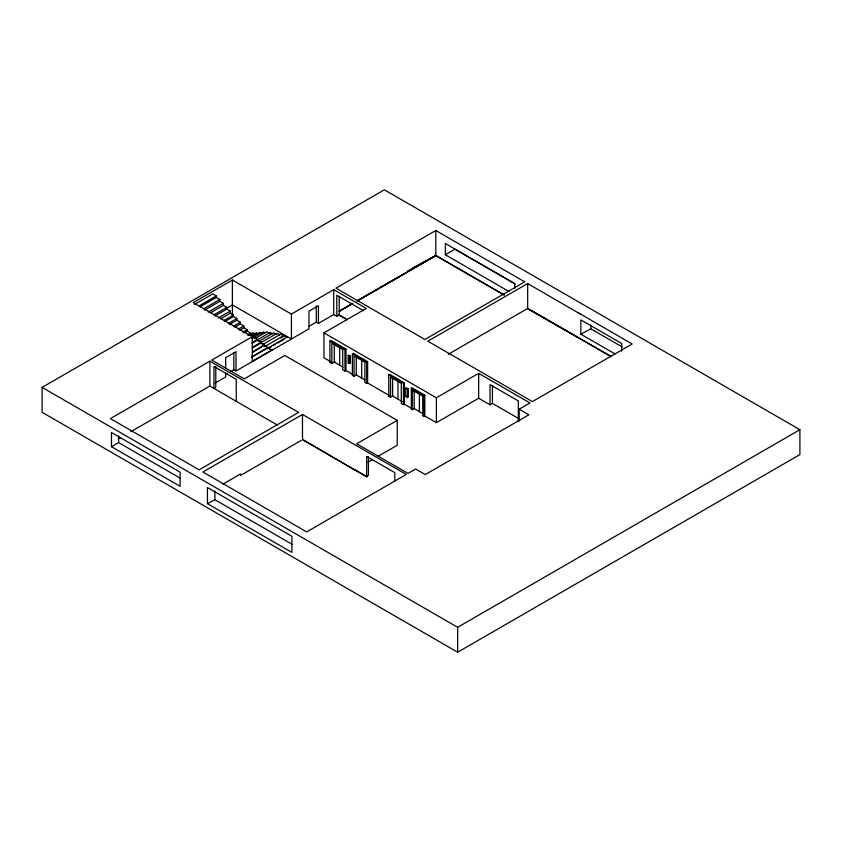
<?xml version="1.0" encoding="UTF-8"?>
<svg xmlns="http://www.w3.org/2000/svg" width="842" height="842" viewBox="0 0 842 842"><rect width="100%" height="100%" fill="white"/><g stroke="black" fill="none" stroke-linecap="round" stroke-linejoin="round"><path stroke-width="1.26" d="M222.835 484.203L240.538 473.941M42.1 387.383L384.352 189.787L799.9 429.704L799.9 454.617L457.648 652.213L42.1 412.296L42.1 387.383L457.648 627.301L799.9 429.704M410.949 408.002L404.297 404.171L404.297 382.805L389.614 374.322L388.772 374.806L388.772 396.172L389.614 395.687L367.628 382.994L367.628 361.628L353.314 353.366L352.377 353.903L352.377 375.258L353.314 374.722L345.988 370.501L345.988 349.135L330.927 340.442L329.906 341.031L329.906 362.397L330.927 361.807L323.959 357.776L323.959 332.874L366.259 308.446L333.716 289.659L291.416 314.087L232.392 280.007L193.25 302.604L252.274 336.684L252.274 361.586M194.334 304.551L212.815 293.879L216.352 295.921L216.352 297.426L200.038 306.846M198.954 305.962L216.352 295.921M203.575 308.877L219.878 299.468L219.878 301.289L204.659 310.077M208.195 312.119L223.414 303.33L223.414 305.372L210.374 312.898M213.805 314.887L226.856 307.351L226.856 309.077L214.899 315.982M225.867 308.677L232.392 304.909L291.416 338.989L291.416 314.087M218.341 317.96L230.298 311.056L230.298 313.203L220.509 318.855M223.667 320.676L233.455 315.034L233.455 316.539L224.761 321.56M228.203 323.538L236.897 318.518L236.897 320.234L229.287 324.633M233.813 325.991L240.338 322.223L240.338 323.938L234.897 327.085M238.339 329.064L243.78 325.928L243.78 327.748L239.433 330.264M242.864 332.253L247.222 329.738L247.222 331.138L250.653 333.116L250.653 334.19L254.095 336.179L254.095 337.358L257.536 339.347L257.536 340.21L252.105 343.347M243.959 333.022L247.222 331.138M247.401 335L250.653 333.116M248.485 335.453L250.653 334.19M250.853 333.979L253.032 332.716L254.747 333.716M252.116 335.284L256.473 332.769L258.189 333.769M435.809 230.508L335.958 288.153L424.884 339.505L524.734 281.849L435.809 230.508L435.809 255.631L357.061 301.089M209.879 361.165L110.397 418.6L199.133 469.836L298.615 412.401L209.879 361.165L209.879 386.068L130.71 431.778M252.274 336.684L211.731 360.092L244.275 378.879L284.817 355.471L397.224 420.368L397.224 445.271L378.079 456.322M253.389 336.158L259.904 332.401L262.493 333.885M251.926 337.432L254.095 336.179M251.926 338.621L263.346 331.916L265.072 332.906M254.831 338.652L266.788 331.748L270.229 333.737M252.105 342.483L257.536 339.347M257.178 339.979L270.229 332.453L272.808 333.937M258.452 341.61L273.671 332.822L276.25 334.316M252.368 347.272L261.073 342.241L261.073 342.999L252.368 348.02M260.799 342.726L277.113 333.306L279.755 334.842M262.157 344.841L280.639 334.169L284.08 336.158L284.08 335.4L287.522 337.389L287.522 336.747L267.945 348.041L271.84 350.293L267.945 347.83L251.642 357.25M252.547 351.893L264.514 344.988L252.547 352.43M264.514 346.704L284.08 335.4M280.818 338.042L282.996 336.779M251.642 356.924L267.945 347.504L267.945 348.683M269.04 348.062L271.208 346.809M273.387 345.546L275.566 344.294M277.734 343.041L284.259 339.273M225.582 374.522L227.645 373.322M230.75 371.532L233.844 369.743L236.002 370.985L308.982 328.843L308.982 311.214L318.423 305.762L318.423 323.402L316.276 322.16L308.93 326.391M252.274 361.376L271.84 350.072M352.619 303.446L339.284 311.14L352.619 303.478M406.518 272.534L357.061 300.878L435.809 255.631L503.758 294.868M118.29 438.945L120.553 437.64M214.952 383.142L225.667 376.953L225.667 373.09M318.423 323.402L333.716 314.571L336.789 316.339L339.21 314.95L347.03 319.455M339.284 311.361L352.619 303.657M111.47 446.702L180.083 486.318L180.083 472.141L111.47 432.525L111.47 446.702L118.585 442.587L180.451 478.309M514.704 288.532L514.704 283.522L445.344 243.485L445.344 254.758L454.88 249.243L515.136 284.038M329.906 341.031L344.967 349.725L345.988 349.135M329.906 362.397L331.853 363.512L335.021 361.681M348.178 355.44L350.219 355.977L350.219 363.27L349.662 363.597L348.178 362.734L348.178 355.44L350.219 355.977M348.178 362.734L350.219 363.27M331.853 363.512L331.853 343.189L342.726 349.472L342.726 369.796L344.967 371.09L345.988 370.501M352.377 353.903L366.702 362.165L367.628 361.628M352.377 375.258L354.029 376.216L356.261 374.922L364.954 379.952M580.843 314.35L527.671 283.554L427.82 341.199L532.407 401.581L632.163 343.989L578.517 312.908M302.488 414.453L202.911 472.015L306.667 531.912L406.233 474.425L302.488 414.453L302.488 439.682L354.914 470.025L302.488 439.356M354.029 376.216L354.029 355.892L364.902 362.176L364.902 382.489L366.702 383.531L367.628 382.994M448.249 354.314L527.671 308.456L610.966 356.65M240.538 475.446L301.362 440.334M388.772 374.806L403.465 383.289L404.297 382.805M405.77 388.246L406.423 387.867L408.191 388.888L408.191 397.161L407.539 397.54L405.77 396.519L405.77 388.246L407.539 389.267L408.191 388.888M388.772 396.172L390.562 397.192L392.604 396.014L402.265 401.592M423.568 414.001L414.18 408.58L412.317 409.654L411.317 409.075L411.317 388.246L412.054 387.815L424.8 395.172L424.8 416.001L436.367 422.673L478.666 398.255L490.023 404.813L492.444 403.413L519.609 419.095M405.77 396.519L406.423 396.14M390.562 397.192L390.562 377.142L401.287 383.342L401.287 403.392L403.465 404.644L404.297 404.171M411.317 388.246L424.052 395.603L424.8 395.172M411.317 409.075L412.054 408.644M397.224 420.368L356.682 443.776L408.002 473.404L415.632 469.005L425.294 474.583L528.871 414.79L519.198 409.201L519.198 421M323.959 332.874L436.367 397.771L478.666 373.343L529.986 402.981L519.198 409.201M412.317 409.654L412.317 390.151L422.758 396.172L422.758 415.685L424.052 416.432L424.8 416.001M367.943 462.174L372.448 459.574M611.25 356.492L527.671 308.456L527.671 283.554M354.914 469.699L366.638 476.467L368.407 475.446L368.407 456.606M380.816 287.164L399.603 276.534M411.927 268.514L435.809 255.421L504.474 295.058M407.381 271.219L435.809 255.631M621.67 351.272L621.67 343.483L580.843 319.907L580.843 334.19L590.863 328.854L622.312 347.009M207.448 503.642L291.911 552.415L291.911 536.312L207.448 487.539L207.448 503.642L214.889 499.727L292.206 544.364M445.344 254.758L509.01 291.511M580.843 334.19L614.86 353.829M527.545 308.604L578.517 337.81M363.597 310.74L336.789 295.258L336.789 316.339M338.21 314.582L347.241 319.792M342.978 367.144L334.274 362.113L334.274 344.325M216.352 297.426L219.878 299.468M219.878 301.289L223.414 303.33M223.414 305.372L226.856 307.351M226.856 309.077L230.298 311.056M230.298 313.203L233.455 315.034M233.455 316.539L236.897 318.518M236.897 320.234L240.338 322.223M240.338 323.938L243.78 325.928M243.78 327.748L247.222 329.738M257.536 340.21L261.073 342.241M261.073 342.999L264.514 344.988M264.514 345.525L267.945 347.504M209.879 386.068L277.26 424.978M356.029 470.667L367.186 477.109M590.863 324.97L590.863 328.854M518.314 421.147L518.314 400.95L490.023 384.615L490.023 404.813M492.444 385.741L492.444 403.413M478.666 373.343L478.666 398.255M457.648 627.301L457.648 652.213M436.367 397.771L436.367 422.673M424.052 395.603L424.052 416.432M419.4 393.393L419.4 411.591M414.18 390.372L414.18 408.58M407.539 389.267L407.539 397.54M403.465 383.289L403.465 404.644M397.971 381.563L397.971 399.119M394.803 481.424L394.803 472.636L366.638 456.375L366.638 476.467M392.604 377.216L392.604 396.014M366.702 362.165L366.702 383.531M361.692 360.281L361.692 378.069M356.261 357.145L356.261 374.922M349.662 356.292L349.662 363.597M348.735 355.113L348.735 362.418M344.967 349.725L344.967 371.09M339.715 346.199L339.715 365.26M339.21 296.342L339.21 314.95M333.716 289.659L333.716 314.571M316.276 305.772L316.276 322.16M236.255 401.297L236.255 379.353L213.942 366.47L213.942 388.415L215.805 387.341L215.805 366.691M236.002 370.985L236.002 351.682L225.667 357.65L225.667 367.943M233.844 353.008L233.844 369.743M232.392 280.007L232.392 315.224M214.889 491.054L214.889 499.727M118.585 436.145L118.585 442.587"/></g></svg>
